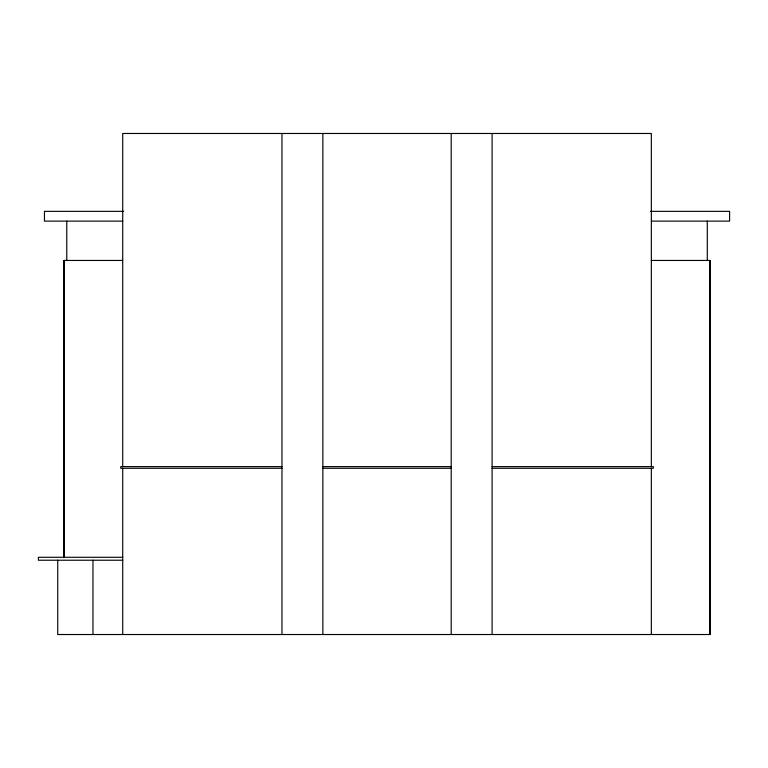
<?xml version="1.0" encoding="UTF-8"?>
<svg xmlns="http://www.w3.org/2000/svg" width="768" height="768" viewBox="0 0 768 768"><rect width="100%" height="100%" fill="white"/><g stroke="black" fill="none" stroke-linecap="round" stroke-linejoin="round"><path stroke-width="1.15" d="M64.032 557.29L64.032 260.448L122.717 260.448M57.754 560.227L57.754 634.522L710.035 634.522L710.035 260.448L651.341 260.448M123.658 211.344L44.467 211.344L44.467 221.126L122.717 221.126M650.41 211.344L729.6 211.344L729.6 221.126L651.341 221.126M281.971 466.618L120.768 466.618L120.768 468.278L281.971 468.278M322.858 466.618L451.2 466.618M492.096 466.618L653.299 466.618L653.299 468.278L492.096 468.278M322.858 468.278L451.2 468.278M122.717 557.29L38.4 557.29L38.4 560.227L122.717 560.227M710.035 260.448L710.035 634.522M707.299 221.126L707.299 260.448M651.341 466.618L651.341 133.478L122.717 133.478L122.717 466.618M651.341 468.278L651.341 634.522M492.096 133.478L492.096 634.522M451.2 133.478L451.2 634.522M322.858 133.478L322.858 634.522M281.971 133.478L281.971 634.522M122.717 468.278L122.717 634.522M92.966 560.227L92.966 634.522M66.768 221.126L66.768 260.448M64.032 260.448L64.032 557.789"/></g></svg>
